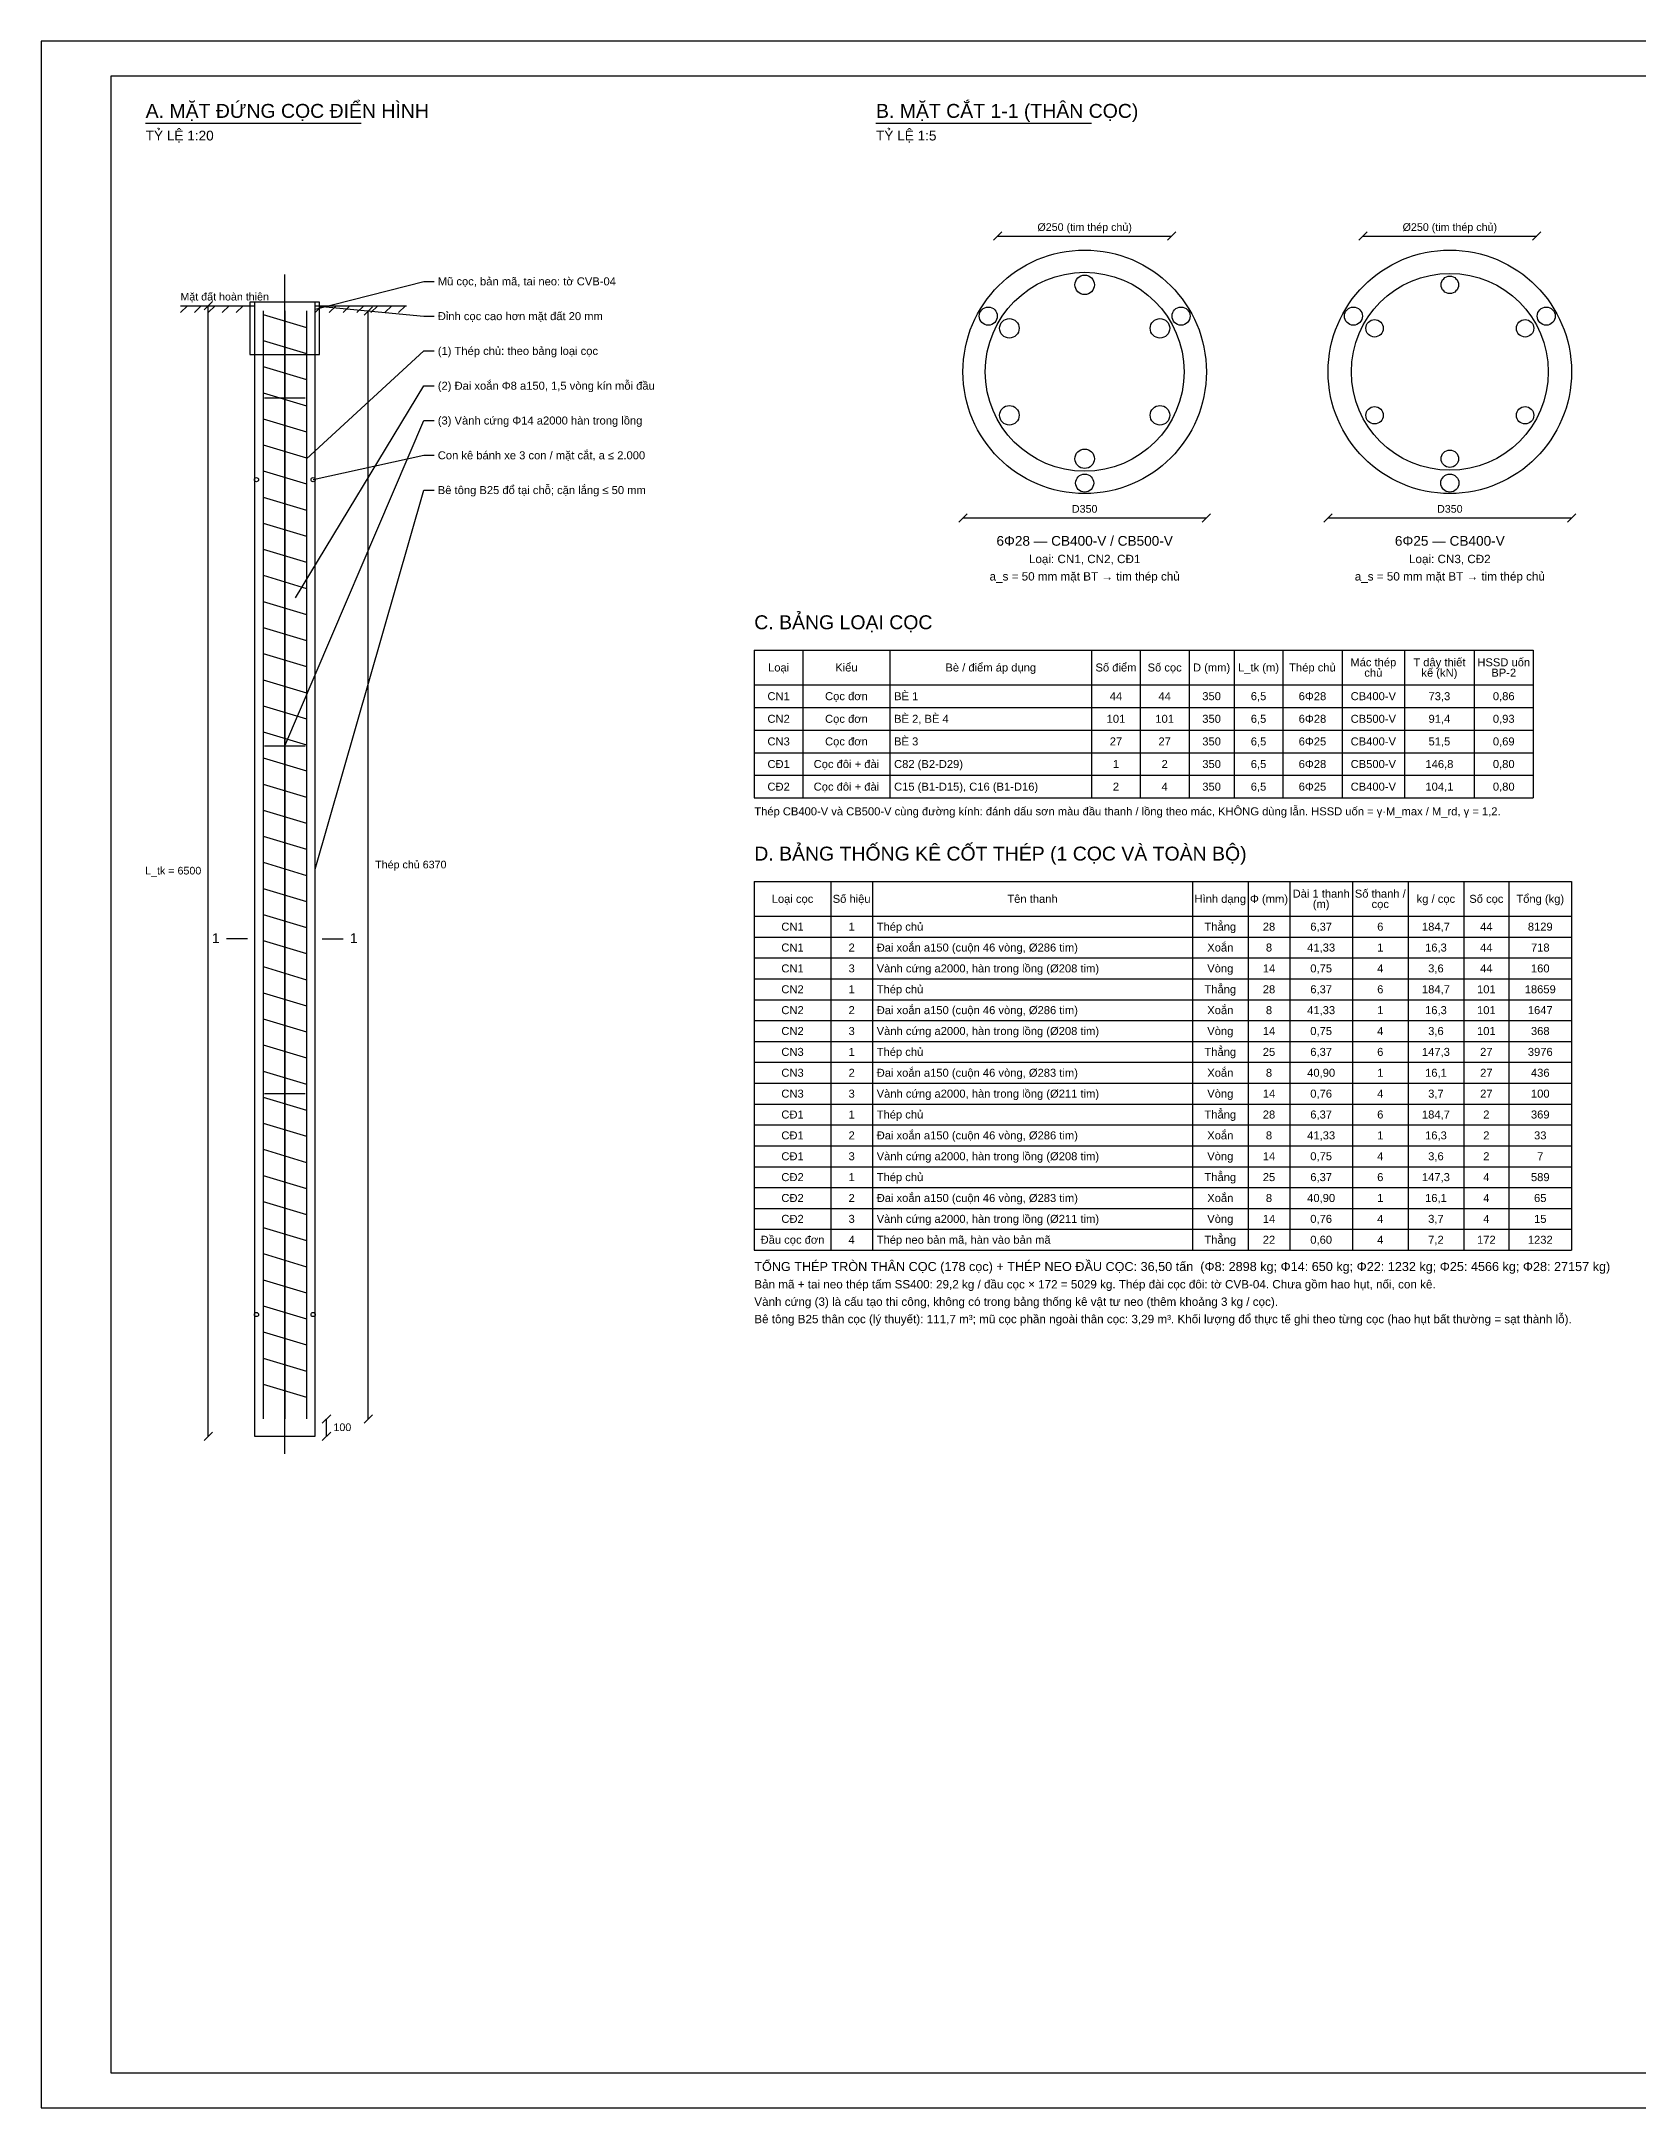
# Model space of a CAD drawing. Header units: millimetres. Extents: x 0 to 4445, y 0 to 594.
# Drawn here: x 1802 to 2261, y 0 to 594 of the extents above; entities that cross this region are included whole.
import ezdxf
from ezdxf.enums import TextEntityAlignment as Align

# ---------------------------------------------------------------- set-up
doc = ezdxf.new("R2010")
doc.units = ezdxf.units.MM
for name, color, linetype in [('CVB_00_KHUNG', 7, 'CONTINUOUS'), ('CVB_03_COC', 2, 'CONTINUOUS'), ('CVB_04_COT_THEP', 1, 'CONTINUOUS'), ('CVB_06_KICH_THUOC', 8, 'CONTINUOUS'), ('CVB_07_CHU', 7, 'CONTINUOUS'), ('CVB_09_DIA_HINH', 34, 'CONTINUOUS'), ('CVB_11_BANG', 7, 'CONTINUOUS')]:
    doc.layers.add(name, color=color, linetype=linetype)
doc.styles.add('VN', font='arial.ttf')

msp = doc.modelspace()

# ---------------------------------------------------------------- linework, layer by layer
at = {"layer": 'CVB_00_KHUNG'}
for p, q in [((2643, 594), (1802, 594)), ((1802, 594), (1802, 0)), ((2633, 584), (1822, 584)), ((1822, 584), (1822, 10)), ((1822, 10), (2633, 10)), ((1802, 0), (2643, 0))]:
    msp.add_line(p, q, dxfattribs=at)
at = {"layer": 'CVB_03_COC'}
for p, q in [((1872, 188), (1872, 527)), ((1882, 519), (1862, 519)), ((1862, 519), (1862, 504)), ((1880.75, 519), (1863.25, 519)), ((1863.25, 519), (1863.25, 193)), ((1880.75, 193), (1880.75, 519)), ((1882, 504), (1882, 519)), ((1862, 504), (1882, 504)), ((1863.25, 193), (1880.75, 193))]:
    msp.add_line(p, q, dxfattribs=at)
for centre in [(2102, 499), (2207, 499)]:
    msp.add_circle(centre, 35, dxfattribs=at)
at = {"layer": 'CVB_04_COT_THEP'}
for p, q in [((1865.75, 516.5), (1865.75, 198)), ((1865.75, 515.5), (1878.25, 511.75)), ((1872, 516.5), (1872, 198)), ((1878.25, 516.5), (1878.25, 198)), ((1865.75, 508), (1878.25, 504.25)), ((1865.75, 500.5), (1878.25, 496.75)), ((1865.75, 493), (1878.25, 489.25)), ((1866.15, 491.5), (1877.85, 491.5)), ((1865.75, 485.5), (1878.25, 481.75)), ((1865.75, 478), (1878.25, 474.25)), ((1865.75, 470.5), (1878.25, 466.75)), ((1865.75, 463), (1878.25, 459.25)), ((1865.75, 455.5), (1878.25, 451.75)), ((1865.75, 448), (1878.25, 444.25)), ((1865.75, 440.5), (1878.25, 436.75)), ((1865.75, 433), (1878.25, 429.25)), ((1865.75, 425.5), (1878.25, 421.75)), ((1865.75, 418), (1878.25, 414.25)), ((1865.75, 410.5), (1878.25, 406.75)), ((1865.75, 403), (1878.25, 399.25)), ((1865.75, 395.5), (1878.25, 391.75)), ((1865.75, 388), (1878.25, 384.25)), ((1866.15, 391.5), (1877.85, 391.5)), ((1865.75, 380.5), (1878.25, 376.75)), ((1865.75, 373), (1878.25, 369.25)), ((1865.75, 365.5), (1878.25, 361.75)), ((1865.75, 358), (1878.25, 354.25)), ((1865.75, 350.5), (1878.25, 346.75)), ((1865.75, 343), (1878.25, 339.25)), ((1865.75, 335.5), (1878.25, 331.75)), ((1865.75, 328), (1878.25, 324.25)), ((1865.75, 320.5), (1878.25, 316.75)), ((1865.75, 313), (1878.25, 309.25)), ((1865.75, 305.5), (1878.25, 301.75)), ((1865.75, 298), (1878.25, 294.25)), ((1866.15, 291.5), (1877.85, 291.5)), ((1865.75, 290.5), (1878.25, 286.75)), ((1865.75, 283), (1878.25, 279.25)), ((1865.75, 275.5), (1878.25, 271.75)), ((1865.75, 268), (1878.25, 264.25)), ((1865.75, 260.5), (1878.25, 256.75)), ((1865.75, 253), (1878.25, 249.25)), ((1865.75, 245.5), (1878.25, 241.75)), ((1865.75, 238), (1878.25, 234.25)), ((1865.75, 230.5), (1878.25, 226.75)), ((1865.75, 223), (1878.25, 219.25)), ((1865.75, 215.5), (1878.25, 211.75)), ((1865.75, 208), (1878.25, 204.25))]:
    msp.add_line(p, q, dxfattribs=at)
for centre, radius in [((2102, 499), 28.6), ((2102, 524), 2.8), ((2207, 499), 28.3), ((2207, 524), 2.5), ((2074.287, 515), 2.6), ((2129.713, 515), 2.6), ((2179.287, 515), 2.6), ((2234.713, 515), 2.6), ((2080.349, 511.5), 2.8), ((2123.651, 511.5), 2.8), ((2185.349, 511.5), 2.5), ((2228.651, 511.5), 2.5), ((2080.349, 486.5), 2.8), ((2123.651, 486.5), 2.8), ((2185.349, 486.5), 2.5), ((2228.651, 486.5), 2.5), ((2102, 474), 2.8), ((2207, 474), 2.5), ((2102, 467), 2.6), ((2207, 467), 2.6), ((1863.85, 468), 0.6), ((1880.15, 468), 0.6), ((1863.85, 228), 0.6), ((1880.15, 228), 0.6)]:
    msp.add_circle(centre, radius, dxfattribs=at)
at = {"layer": 'CVB_06_KICH_THUOC'}
for p, q in [((2075.8, 536.8), (2078.2, 539.2)), ((2077, 538), (2127, 538)), ((2125.8, 536.8), (2128.2, 539.2)), ((2180.8, 536.8), (2183.2, 539.2)), ((2182, 538), (2232, 538)), ((2230.8, 536.8), (2233.2, 539.2)), ((1848.8, 516.8), (1851.2, 519.2)), ((1850, 193), (1850, 518)), ((1894.8, 515.3), (1897.2, 517.7)), ((1896, 198), (1896, 516.5)), ((2065.8, 455.8), (2068.2, 458.2)), ((2135.8, 455.8), (2138.2, 458.2)), ((2170.8, 455.8), (2173.2, 458.2)), ((2240.8, 455.8), (2243.2, 458.2)), ((2067, 457), (2137, 457)), ((2172, 457), (2242, 457)), ((1882.8, 196.8), (1885.2, 199.2)), ((1884, 193), (1884, 198)), ((1894.8, 196.8), (1897.2, 199.2)), ((1848.8, 191.8), (1851.2, 194.2)), ((1882.8, 191.8), (1885.2, 194.2))]:
    msp.add_line(p, q, dxfattribs=at)
at = {"layer": 'CVB_07_CHU'}
for p, q in [((1832, 570.5), (1894, 570.5)), ((2042, 570.5), (2104, 570.5)), ((1880.75, 517), (1912, 525)), ((1912, 525), (1915, 525)), ((1880.75, 518), (1912, 515)), ((1912, 515), (1915, 515)), ((1878.25, 474), (1912, 505)), ((1912, 505), (1915, 505)), ((1875.125, 434), (1912, 495)), ((1912, 495), (1915, 495)), ((1872, 391.5), (1912, 485)), ((1912, 485), (1915, 485)), ((1880.15, 468), (1912, 475)), ((1912, 475), (1915, 475)), ((1880.75, 356), (1912, 465)), ((1912, 465), (1915, 465)), ((1861.25, 336), (1855.25, 336)), ((1882.75, 336), (1888.75, 336))]:
    msp.add_line(p, q, dxfattribs=at)
at = {"layer": 'CVB_09_DIA_HINH'}
for p, q in [((1842, 518), (1863.25, 518)), ((1844, 518), (1842, 516)), ((1848, 518), (1846, 516)), ((1852, 518), (1850, 516)), ((1856, 518), (1854, 516)), ((1860, 518), (1858, 516)), ((1880.75, 518), (1907, 518)), ((1882.75, 518), (1880.75, 516)), ((1886.75, 518), (1884.75, 516)), ((1890.75, 518), (1888.75, 516)), ((1894.75, 518), (1892.75, 516)), ((1898.75, 518), (1896.75, 516)), ((1902.75, 518), (1900.75, 516)), ((1906.75, 518), (1904.75, 516))]:
    msp.add_line(p, q, dxfattribs=at)
at = {"layer": 'CVB_11_BANG'}
for p, q in [((2007, 419), (2231, 419)), ((2007, 419), (2007, 376.5)), ((2021, 419), (2021, 376.5)), ((2046, 419), (2046, 376.5)), ((2104, 419), (2104, 376.5)), ((2118, 419), (2118, 376.5)), ((2132, 419), (2132, 376.5)), ((2145, 419), (2145, 376.5)), ((2159, 419), (2159, 376.5)), ((2176, 419), (2176, 376.5)), ((2194, 419), (2194, 376.5)), ((2214, 419), (2214, 376.5)), ((2231, 419), (2231, 376.5)), ((2007, 409), (2231, 409)), ((2007, 402.5), (2231, 402.5)), ((2007, 396), (2231, 396)), ((2007, 389.5), (2231, 389.5)), ((2007, 383), (2231, 383)), ((2007, 376.5), (2231, 376.5)), ((2007, 352.5), (2242, 352.5)), ((2007, 352.5), (2007, 246.5)), ((2029, 352.5), (2029, 246.5)), ((2041, 352.5), (2041, 246.5)), ((2133, 352.5), (2133, 246.5)), ((2149, 352.5), (2149, 246.5)), ((2161, 352.5), (2161, 246.5)), ((2179, 352.5), (2179, 246.5)), ((2195, 352.5), (2195, 246.5)), ((2211, 352.5), (2211, 246.5)), ((2224, 352.5), (2224, 246.5)), ((2242, 352.5), (2242, 246.5)), ((2007, 342.5), (2242, 342.5)), ((2007, 336.5), (2242, 336.5)), ((2007, 330.5), (2242, 330.5)), ((2007, 324.5), (2242, 324.5)), ((2007, 318.5), (2242, 318.5)), ((2007, 312.5), (2242, 312.5)), ((2007, 306.5), (2242, 306.5)), ((2007, 300.5), (2242, 300.5)), ((2007, 294.5), (2242, 294.5)), ((2007, 288.5), (2242, 288.5)), ((2007, 282.5), (2242, 282.5)), ((2007, 276.5), (2242, 276.5)), ((2007, 270.5), (2242, 270.5)), ((2007, 264.5), (2242, 264.5)), ((2007, 258.5), (2242, 258.5)), ((2007, 252.5), (2242, 252.5)), ((2007, 246.5), (2242, 246.5))]:
    msp.add_line(p, q, dxfattribs=at)

# ---------------------------------------------------------------- texts
at = {"layer": 'CVB_06_KICH_THUOC', "style": 'VN'}
for s, p in [('Ø250 (tim thép chủ)', (2102, 539.5)), ('Ø250 (tim thép chủ)', (2207, 539.5)), ('D350', (2102, 458.5)), ('D350', (2207, 458.5))]:
    msp.add_text(s, height=2.2, dxfattribs=at).set_placement(p, align=Align.CENTER)
msp.add_text('L_tk = 6500', height=2.2, dxfattribs=at).set_placement((1848, 354.5), align=Align.RIGHT)
for s, p in [('Thép chủ 6370', (1898, 356.25)), ('100', (1886, 194.5))]:
    msp.add_text(s, height=2.2, dxfattribs=at).set_placement(p)
at = {"layer": 'CVB_07_CHU', "style": 'VN'}
for s, height, p in [('A. MẶT ĐỨNG CỌC ĐIỂN HÌNH', 4, (1832, 572)), ('B. MẶT CẮT 1-1 (THÂN CỌC)', 4, (2042, 572)), ('TỶ LỆ 1:20', 2.8, (1832, 565.5)), ('TỶ LỆ 1:5', 2.8, (2042, 565.5)), ('Mũ cọc, bản mã, tai neo: tờ CVB-04', 2.3, (1916, 523.85)), ('Đỉnh cọc cao hơn mặt đất 20 mm', 2.3, (1916, 513.85)), ('(1) Thép chủ: theo bảng loại cọc', 2.3, (1916, 503.85)), ('(2) Đai xoắn Φ8 a150, 1,5 vòng kín mỗi đầu', 2.3, (1916, 493.85)), ('(3) Vành cứng Φ14 a2000 hàn trong lồng', 2.3, (1916, 483.85)), ('Con kê bánh xe 3 con / mặt cắt, a ≤ 2.000', 2.3, (1916, 473.85)), ('Bê tông B25 đổ tại chỗ; cặn lắng ≤ 50 mm', 2.3, (1916, 463.85)), ('C. BẢNG LOẠI CỌC', 4, (2007, 425)), ('Thép CB400-V và CB500-V cùng đường kính: đánh dấu sơn màu đầu thanh / lồng theo mác, KHÔNG dùng lẫn. HSSD uốn = γ·M_max / M_rd, γ = 1,2.', 2.3, (2007, 371.5)), ('D. BẢNG THỐNG KÊ CỐT THÉP (1 CỌC VÀ TOÀN BỘ)', 4, (2007, 358.5)), ('1', 2.8, (1890.75, 334.8)), ('TỔNG THÉP TRÒN THÂN CỌC (178 cọc) + THÉP NEO ĐẦU CỌC: 36,50 tấn  (Φ8: 2898 kg; Φ14: 650 kg; Φ22: 1232 kg; Φ25: 4566 kg; Φ28: 27157 kg)', 2.6, (2007, 240.5)), ('Bản mã + tai neo thép tấm SS400: 29,2 kg / đầu cọc × 172 = 5029 kg. Thép đài cọc đôi: tờ CVB-04. Chưa gồm hao hụt, nối, con kê.', 2.4, (2007, 235.5)), ('Vành cứng (3) là cấu tạo thi công, không có trong bảng thống kê vật tư neo (thêm khoảng 3 kg / cọc).', 2.4, (2007, 230.5)), ('Bê tông B25 thân cọc (lý thuyết): 111,7 m³; mũ cọc phần ngoài thân cọc: 3,29 m³. Khối lượng đổ thực tế ghi theo từng cọc (hao hụt bất thường = sạt thành lỗ).', 2.4, (2007, 225.5))]:
    msp.add_text(s, height=height, dxfattribs=at).set_placement(p)
for s, height, p in [('6Φ28 — CB400-V / CB500-V', 2.8, (2102, 449)), ('6Φ25 — CB400-V', 2.8, (2207, 449)), ('Loại: CN1, CN2, CĐ1', 2.4, (2102, 444)), ('Loại: CN3, CĐ2', 2.4, (2207, 444)), ('a_s = 50 mm mặt BT → tim thép chủ', 2.4, (2102, 439)), ('a_s = 50 mm mặt BT → tim thép chủ', 2.4, (2207, 439))]:
    msp.add_text(s, height=height, dxfattribs=at).set_placement(p, align=Align.CENTER)
msp.add_text('1', height=2.8, dxfattribs=at).set_placement((1853.25, 334.8), align=Align.RIGHT)
at = {"layer": 'CVB_09_DIA_HINH', "style": 'VN'}
msp.add_text('Mặt đất hoàn thiện', height=2.2, dxfattribs=at).set_placement((1842, 519.5))
at = {"layer": 'CVB_11_BANG', "style": 'VN'}
for s, p in [('Mác thép', (2185, 414.345)), ('T dây thiết', (2204, 414.345)), ('HSSD uốn', (2222.5, 414.345)), ('Loại', (2014, 412.85)), ('Kiểu', (2033.5, 412.85)), ('Bè / điểm áp dụng', (2075, 412.85)), ('Số điểm', (2111, 412.85)), ('Số cọc', (2125, 412.85)), ('D (mm)', (2138.5, 412.85)), ('L_tk (m)', (2152, 412.85)), ('Thép chủ', (2167.5, 412.85)), ('chủ', (2185, 411.355)), ('kế (kN)', (2204, 411.355)), ('BP-2', (2222.5, 411.355)), ('CN1', (2014, 404.6)), ('Cọc đơn', (2033.5, 404.6)), ('44', (2111, 404.6)), ('44', (2125, 404.6)), ('350', (2138.5, 404.6)), ('6,5', (2152, 404.6)), ('6Φ28', (2167.5, 404.6)), ('CB400-V', (2185, 404.6)), ('73,3', (2204, 404.6)), ('0,86', (2222.5, 404.6)), ('CN2', (2014, 398.1)), ('Cọc đơn', (2033.5, 398.1)), ('101', (2111, 398.1)), ('101', (2125, 398.1)), ('350', (2138.5, 398.1)), ('6,5', (2152, 398.1)), ('6Φ28', (2167.5, 398.1)), ('CB500-V', (2185, 398.1)), ('91,4', (2204, 398.1)), ('0,93', (2222.5, 398.1)), ('CN3', (2014, 391.6)), ('Cọc đơn', (2033.5, 391.6)), ('27', (2111, 391.6)), ('27', (2125, 391.6)), ('350', (2138.5, 391.6)), ('6,5', (2152, 391.6)), ('6Φ25', (2167.5, 391.6)), ('CB400-V', (2185, 391.6)), ('51,5', (2204, 391.6)), ('0,69', (2222.5, 391.6)), ('CĐ1', (2014, 385.1)), ('Cọc đôi + đài', (2033.5, 385.1)), ('1', (2111, 385.1)), ('2', (2125, 385.1)), ('350', (2138.5, 385.1)), ('6,5', (2152, 385.1)), ('6Φ28', (2167.5, 385.1)), ('CB500-V', (2185, 385.1)), ('146,8', (2204, 385.1)), ('0,80', (2222.5, 385.1)), ('CĐ2', (2014, 378.6)), ('Cọc đôi + đài', (2033.5, 378.6)), ('2', (2111, 378.6)), ('4', (2125, 378.6)), ('350', (2138.5, 378.6)), ('6,5', (2152, 378.6)), ('6Φ25', (2167.5, 378.6)), ('CB400-V', (2185, 378.6)), ('104,1', (2204, 378.6)), ('0,80', (2222.5, 378.6)), ('Loại cọc', (2018, 346.35)), ('Số hiệu', (2035, 346.35)), ('Tên thanh', (2087, 346.35)), ('Hình dạng', (2141, 346.35)), ('Φ (mm)', (2155, 346.35)), ('Dài 1 thanh', (2170, 347.845)), ('(m)', (2170, 344.855)), ('Số thanh /', (2187, 347.845)), ('cọc', (2187, 344.855)), ('kg / cọc', (2203, 346.35)), ('Số cọc', (2217.5, 346.35)), ('Tổng (kg)', (2233, 346.35)), ('CN1', (2018, 338.35)), ('1', (2035, 338.35)), ('Thẳng', (2141, 338.35)), ('28', (2155, 338.35)), ('6,37', (2170, 338.35)), ('6', (2187, 338.35)), ('184,7', (2203, 338.35)), ('44', (2217.5, 338.35)), ('8129', (2233, 338.35)), ('CN1', (2018, 332.35)), ('2', (2035, 332.35)), ('Xoắn', (2141, 332.35)), ('8', (2155, 332.35)), ('41,33', (2170, 332.35)), ('1', (2187, 332.35)), ('16,3', (2203, 332.35)), ('44', (2217.5, 332.35)), ('718', (2233, 332.35)), ('CN1', (2018, 326.35)), ('3', (2035, 326.35)), ('Vòng', (2141, 326.35)), ('14', (2155, 326.35)), ('0,75', (2170, 326.35)), ('4', (2187, 326.35)), ('3,6', (2203, 326.35)), ('44', (2217.5, 326.35)), ('160', (2233, 326.35)), ('CN2', (2018, 320.35)), ('1', (2035, 320.35)), ('Thẳng', (2141, 320.35)), ('28', (2155, 320.35)), ('6,37', (2170, 320.35)), ('6', (2187, 320.35)), ('184,7', (2203, 320.35)), ('101', (2217.5, 320.35)), ('18659', (2233, 320.35)), ('CN2', (2018, 314.35)), ('2', (2035, 314.35)), ('Xoắn', (2141, 314.35)), ('8', (2155, 314.35)), ('41,33', (2170, 314.35)), ('1', (2187, 314.35)), ('16,3', (2203, 314.35)), ('101', (2217.5, 314.35)), ('1647', (2233, 314.35)), ('CN2', (2018, 308.35)), ('3', (2035, 308.35)), ('Vòng', (2141, 308.35)), ('14', (2155, 308.35)), ('0,75', (2170, 308.35)), ('4', (2187, 308.35)), ('3,6', (2203, 308.35)), ('101', (2217.5, 308.35)), ('368', (2233, 308.35)), ('CN3', (2018, 302.35)), ('1', (2035, 302.35)), ('Thẳng', (2141, 302.35)), ('25', (2155, 302.35)), ('6,37', (2170, 302.35)), ('6', (2187, 302.35)), ('147,3', (2203, 302.35)), ('27', (2217.5, 302.35)), ('3976', (2233, 302.35)), ('CN3', (2018, 296.35)), ('2', (2035, 296.35)), ('Xoắn', (2141, 296.35)), ('8', (2155, 296.35)), ('40,90', (2170, 296.35)), ('1', (2187, 296.35)), ('16,1', (2203, 296.35)), ('27', (2217.5, 296.35)), ('436', (2233, 296.35)), ('CN3', (2018, 290.35)), ('3', (2035, 290.35)), ('Vòng', (2141, 290.35)), ('14', (2155, 290.35)), ('0,76', (2170, 290.35)), ('4', (2187, 290.35)), ('3,7', (2203, 290.35)), ('27', (2217.5, 290.35)), ('100', (2233, 290.35)), ('CĐ1', (2018, 284.35)), ('1', (2035, 284.35)), ('Thẳng', (2141, 284.35)), ('28', (2155, 284.35)), ('6,37', (2170, 284.35)), ('6', (2187, 284.35)), ('184,7', (2203, 284.35)), ('2', (2217.5, 284.35)), ('369', (2233, 284.35)), ('CĐ1', (2018, 278.35)), ('2', (2035, 278.35)), ('Xoắn', (2141, 278.35)), ('8', (2155, 278.35)), ('41,33', (2170, 278.35)), ('1', (2187, 278.35)), ('16,3', (2203, 278.35)), ('2', (2217.5, 278.35)), ('33', (2233, 278.35)), ('CĐ1', (2018, 272.35)), ('3', (2035, 272.35)), ('Vòng', (2141, 272.35)), ('14', (2155, 272.35)), ('0,75', (2170, 272.35)), ('4', (2187, 272.35)), ('3,6', (2203, 272.35)), ('2', (2217.5, 272.35)), ('7', (2233, 272.35)), ('CĐ2', (2018, 266.35)), ('1', (2035, 266.35)), ('Thẳng', (2141, 266.35)), ('25', (2155, 266.35)), ('6,37', (2170, 266.35)), ('6', (2187, 266.35)), ('147,3', (2203, 266.35)), ('4', (2217.5, 266.35)), ('589', (2233, 266.35)), ('CĐ2', (2018, 260.35)), ('2', (2035, 260.35)), ('Xoắn', (2141, 260.35)), ('8', (2155, 260.35)), ('40,90', (2170, 260.35)), ('1', (2187, 260.35)), ('16,1', (2203, 260.35)), ('4', (2217.5, 260.35)), ('65', (2233, 260.35)), ('CĐ2', (2018, 254.35)), ('3', (2035, 254.35)), ('Vòng', (2141, 254.35)), ('14', (2155, 254.35)), ('0,76', (2170, 254.35)), ('4', (2187, 254.35)), ('3,7', (2203, 254.35)), ('4', (2217.5, 254.35)), ('15', (2233, 254.35)), ('Đầu cọc đơn', (2018, 248.35)), ('4', (2035, 248.35)), ('Thẳng', (2141, 248.35)), ('22', (2155, 248.35)), ('0,60', (2170, 248.35)), ('4', (2187, 248.35)), ('7,2', (2203, 248.35)), ('172', (2217.5, 248.35)), ('1232', (2233, 248.35))]:
    msp.add_text(s, height=2.3, dxfattribs=at).set_placement(p, align=Align.CENTER)
for s, p in [('BÈ 1', (2047.2, 404.6)), ('BÈ 2, BÈ 4', (2047.2, 398.1)), ('BÈ 3', (2047.2, 391.6)), ('C82 (B2-D29)', (2047.2, 385.1)), ('C15 (B1-D15), C16 (B1-D16)', (2047.2, 378.6)), ('Thép chủ', (2042.2, 338.35)), ('Đai xoắn a150 (cuộn 46 vòng, Ø286 tim)', (2042.2, 332.35)), ('Vành cứng a2000, hàn trong lồng (Ø208 tim)', (2042.2, 326.35)), ('Thép chủ', (2042.2, 320.35)), ('Đai xoắn a150 (cuộn 46 vòng, Ø286 tim)', (2042.2, 314.35)), ('Vành cứng a2000, hàn trong lồng (Ø208 tim)', (2042.2, 308.35)), ('Thép chủ', (2042.2, 302.35)), ('Đai xoắn a150 (cuộn 46 vòng, Ø283 tim)', (2042.2, 296.35)), ('Vành cứng a2000, hàn trong lồng (Ø211 tim)', (2042.2, 290.35)), ('Thép chủ', (2042.2, 284.35)), ('Đai xoắn a150 (cuộn 46 vòng, Ø286 tim)', (2042.2, 278.35)), ('Vành cứng a2000, hàn trong lồng (Ø208 tim)', (2042.2, 272.35)), ('Thép chủ', (2042.2, 266.35)), ('Đai xoắn a150 (cuộn 46 vòng, Ø283 tim)', (2042.2, 260.35)), ('Vành cứng a2000, hàn trong lồng (Ø211 tim)', (2042.2, 254.35)), ('Thép neo bản mã, hàn vào bản mã', (2042.2, 248.35))]:
    msp.add_text(s, height=2.3, dxfattribs=at).set_placement(p)

doc.saveas('drawing.dxf')
